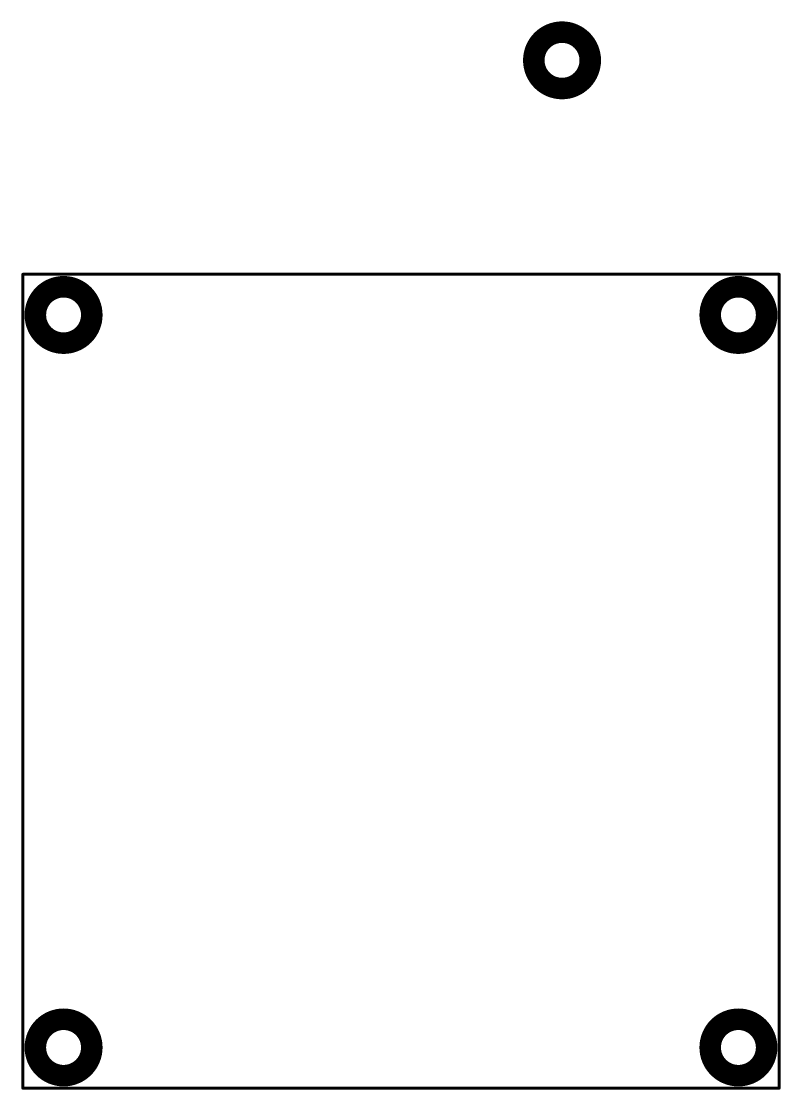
# Model space of a CAD drawing. Extents: x 6.36 to 8.93, y 7.53 to 11.15.
import ezdxf

# ---------------------------------------------------------------- set-up
doc = ezdxf.new("R2010")
doc.units = 0
doc.header["$MEASUREMENT"] = 0
for name, color, linetype in [('BOTTOMSOLDER', 6, 'CONTINUOUS'), ('KEEPOUTLAYER', 6, 'CONTINUOUS'), ('MULTILAYER', 9, 'CONTINUOUS'), ('TOPSOLDER', 216, 'CONTINUOUS')]:
    doc.layers.add(name, color=color, linetype=linetype)

msp = doc.modelspace()

# ---------------------------------------------------------------- linework, layer by layer
at = {"layer": 'BOTTOMSOLDER', "const_width": 0.072898}
for points in [[(8.095047, 11.019685, 1), (8.286055, 11.019685, 1)], [(6.408433, 10.15748, 1), (6.599441, 10.15748, 1)], [(8.691898, 10.15748, 1), (8.882905, 10.15748, 1)], [(6.408433, 7.677165, 1), (6.599441, 7.677165, 1)], [(8.691898, 7.677165, 1), (8.882905, 7.677165, 1)]]:
    msp.add_lwpolyline(points, format="xyb", close=True, dxfattribs=at)
at = {"layer": 'KEEPOUTLAYER', "const_width": 0.01}
for points in [[(6.366142, 7.53937), (6.366142, 10.295276)], [(6.366142, 10.295276), (8.925197, 10.295276)], [(8.925197, 7.53937), (8.925197, 10.295276)], [(6.366142, 7.53937), (8.925197, 7.53937)]]:
    msp.add_lwpolyline(points, dxfattribs=at)
at = {"layer": 'KEEPOUTLAYER', "const_width": 0.005}
for points in [[(6.363642, 10.295276, 1), (6.368642, 10.295276, 1)], [(6.363642, 10.295276, 1), (6.368642, 10.295276, 1)], [(8.922697, 10.295276, 1), (8.927697, 10.295276, 1)], [(8.922697, 10.295276, 1), (8.927697, 10.295276, 1)], [(6.363642, 7.53937, 1), (6.368642, 7.53937, 1)], [(6.363642, 7.53937, 1), (6.368642, 7.53937, 1)], [(8.922697, 7.53937, 1), (8.927697, 7.53937, 1)], [(8.922697, 7.53937, 1), (8.927697, 7.53937, 1)]]:
    msp.add_lwpolyline(points, format="xyb", close=True, dxfattribs=at)
at = {"layer": 'MULTILAYER', "const_width": 0.068898}
for points in [[(8.097047, 11.019685, 1), (8.284055, 11.019685, 1)], [(6.410433, 10.15748, 1), (6.597441, 10.15748, 1)], [(8.693898, 10.15748, 1), (8.880905, 10.15748, 1)], [(6.410433, 7.677165, 1), (6.597441, 7.677165, 1)], [(8.693898, 7.677165, 1), (8.880905, 7.677165, 1)]]:
    msp.add_lwpolyline(points, format="xyb", close=True, dxfattribs=at)
at = {"layer": 'TOPSOLDER', "const_width": 0.072898}
for points in [[(8.095047, 11.019685, 1), (8.286055, 11.019685, 1)], [(6.408433, 10.15748, 1), (6.599441, 10.15748, 1)], [(8.691898, 10.15748, 1), (8.882905, 10.15748, 1)], [(6.408433, 7.677165, 1), (6.599441, 7.677165, 1)], [(8.691898, 7.677165, 1), (8.882905, 7.677165, 1)]]:
    msp.add_lwpolyline(points, format="xyb", close=True, dxfattribs=at)

doc.saveas('drawing.dxf')
